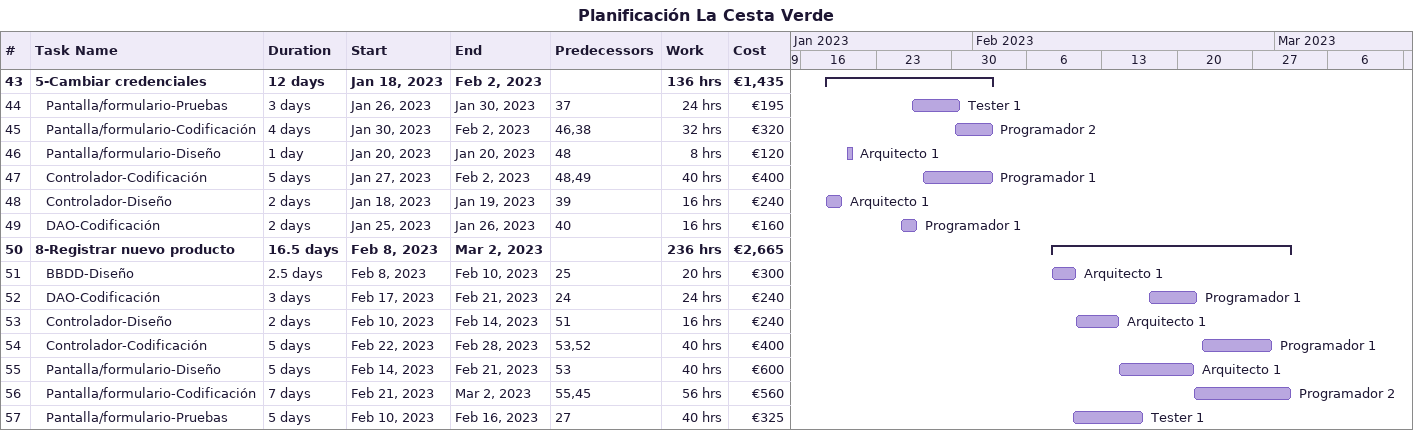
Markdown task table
Planificación La Cesta Verde

| ID | Level | Task | Duration | Start | Finish | Predecessors | Resources | Work (h) | Cost (€) |
|---|---|---|---|---|---|---|---|---|---|
| 43 | 1 | **5-Cambiar credenciales** | 12d | 2023-01-18 | 2023-02-02 |  |  | 136 | 1435 |
| 44 | 2 | Pantalla/formulario-Pruebas | 3d | 2023-01-26 | 2023-01-30 | 37 | Tester 1 | 24 | 195 |
| 45 | 2 | Pantalla/formulario-Codificación | 4d | 2023-01-30 | 2023-02-02 | 46, 38 | Programador 2 | 32 | 320 |
| 46 | 2 | Pantalla/formulario-Diseño | 1d | 2023-01-20 | 2023-01-20 | 48 | Arquitecto 1 | 8 | 120 |
| 47 | 2 | Controlador-Codificación | 5d | 2023-01-27 | 2023-02-02 | 48, 49 | Programador 1 | 40 | 400 |
| 48 | 2 | Controlador-Diseño | 2d | 2023-01-18 | 2023-01-19 | 39 | Arquitecto 1 | 16 | 240 |
| 49 | 2 | DAO-Codificación | 2d | 2023-01-25 | 2023-01-26 | 40 | Programador 1 | 16 | 160 |
| 50 | 1 | **8-Registrar nuevo producto** | 16.5d | 2023-02-08 | 2023-03-02 |  |  | 236 | 2665 |
| 51 | 2 | BBDD-Diseño | 2.5d | 2023-02-08 | 2023-02-10 | 25 | Arquitecto 1 | 20 | 300 |
| 52 | 2 | DAO-Codificación | 3d | 2023-02-17 | 2023-02-21 | 24 | Programador 1 | 24 | 240 |
| 53 | 2 | Controlador-Diseño | 2d | 2023-02-10 | 2023-02-14 | 51 | Arquitecto 1 | 16 | 240 |
| 54 | 2 | Controlador-Codificación | 5d | 2023-02-22 | 2023-02-28 | 53, 52 | Programador 1 | 40 | 400 |
| 55 | 2 | Pantalla/formulario-Diseño | 5d | 2023-02-14 | 2023-02-21 | 53 | Arquitecto 1 | 40 | 600 |
| 56 | 2 | Pantalla/formulario-Codificación | 7d | 2023-02-21 | 2023-03-02 | 55, 45 | Programador 2 | 56 | 560 |
| 57 | 2 | Pantalla/formulario-Pruebas | 5d | 2023-02-10 | 2023-02-16 | 27 | Tester 1 | 40 | 325 |
